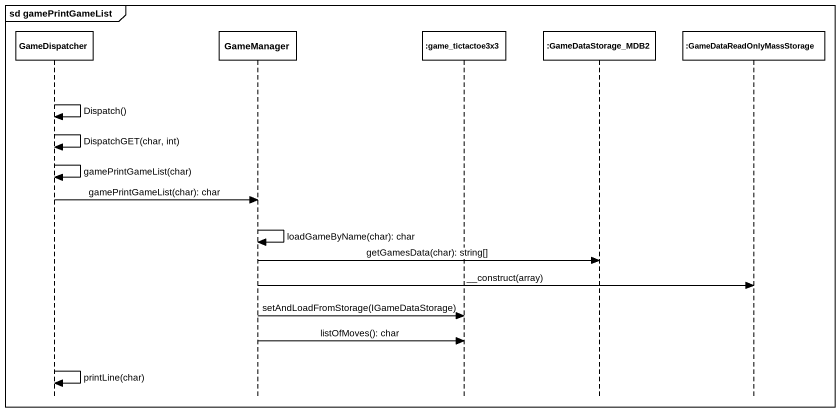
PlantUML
@startuml
mainframe sd gamePrintGameList
hide footbox
participant GameDispatcher
participant GameManager
participant ":game_tictactoe3x3" as game_tictactoe3x3
participant ":GameDataStorage_MDB2" as GameDataStorage_MDB2
participant ":GameDataReadOnlyMassStorage" as GameDataReadOnlyMassStorage

GameDispatcher -> GameDispatcher : Dispatch()
GameDispatcher -> GameDispatcher : DispatchGET(char, int)
GameDispatcher -> GameDispatcher : gamePrintGameList(char)
GameDispatcher -> GameManager : gamePrintGameList(char): char
GameManager -> GameManager : loadGameByName(char): char
GameManager -> GameDataStorage_MDB2 : getGamesData(char): string[]
GameManager -> GameDataReadOnlyMassStorage : __construct(array)
GameManager -> game_tictactoe3x3 : setAndLoadFromStorage(IGameDataStorage)
GameManager -> game_tictactoe3x3 : listOfMoves(): char
GameDispatcher -> GameDispatcher : printLine(char)
@enduml
